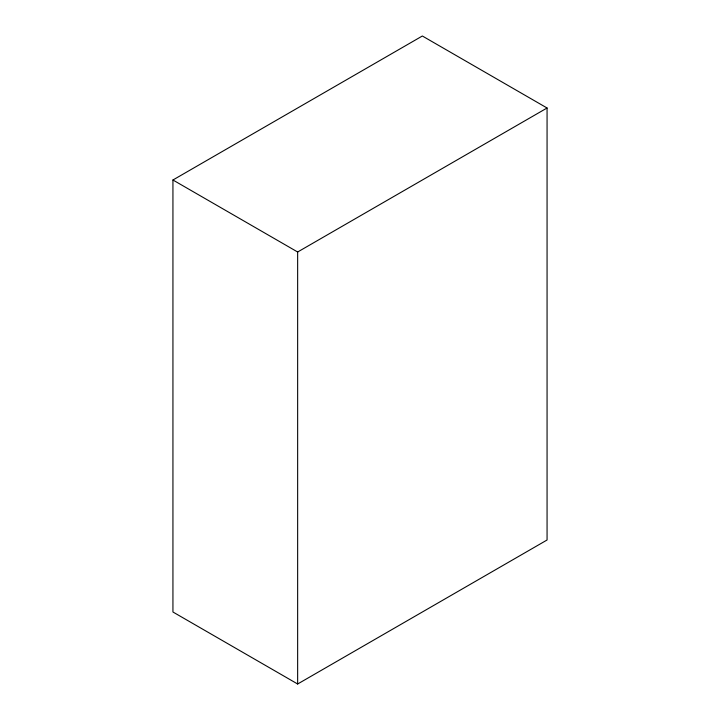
<?xml version="1.0" encoding="UTF-8"?>
<svg xmlns="http://www.w3.org/2000/svg" width="720" height="720" viewBox="0 0 720 720"><rect width="100%" height="100%" fill="white"/><g stroke="black" fill="none" stroke-linecap="round" stroke-linejoin="round"><path stroke-width="1.08" d="M172.935 180L422.352 36L547.065 108L547.065 540L297.648 684L172.935 612L172.935 180L297.648 252L547.065 108M297.648 252L297.648 684"/></g></svg>
